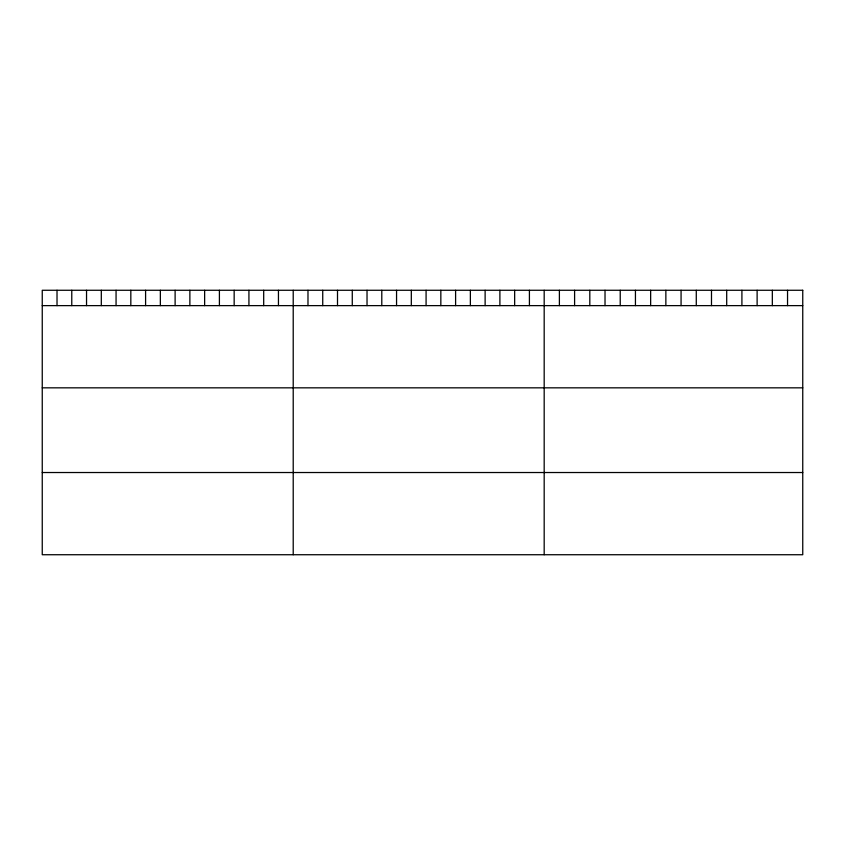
<?xml version="1.0" encoding="UTF-8"?>
<svg xmlns="http://www.w3.org/2000/svg" width="845" height="845" viewBox="0 0 845 845"><rect width="100%" height="100%" fill="white"/><g stroke="black" fill="none" stroke-linecap="round" stroke-linejoin="round"><path stroke-width="1.27" d="M42.25 305.626L802.75 305.626M42.25 387.834L802.75 387.834M42.25 472.524L802.75 472.524M787.54 290.268L787.54 305.626M772.33 290.268L772.33 305.626M757.12 290.268L757.12 305.626M741.91 290.268L741.91 305.626M726.7 290.268L726.7 305.626M711.49 290.268L711.49 305.626M696.28 290.268L696.28 305.626M681.07 290.268L681.07 305.626M665.86 290.268L665.86 305.626M650.65 290.268L650.65 305.626M635.44 290.268L635.44 305.626M620.23 290.268L620.23 305.626M605.02 290.268L605.02 305.626M589.81 290.268L589.81 305.626M574.6 290.268L574.6 305.626M559.39 290.268L559.39 305.626M544.18 290.268L544.18 554.732M529.414 290.268L529.414 305.626M514.658 290.268L514.658 305.626M499.891 290.268L499.891 305.626M485.125 290.268L485.125 305.626M470.369 290.268L470.369 305.626M455.603 290.268L455.603 305.626M440.837 290.268L440.837 305.626M426.081 290.268L426.081 305.626M411.314 290.268L411.314 305.626M396.558 290.268L396.558 305.626M381.792 290.268L381.792 305.626M367.026 290.268L367.026 305.626M352.27 290.268L352.27 305.626M337.504 290.268L337.504 305.626M322.737 290.268L322.737 305.626M307.981 290.268L307.981 305.626M293.215 290.268L293.215 554.732M278.449 290.268L278.449 305.626M263.693 290.268L263.693 305.626M248.926 290.268L248.926 305.626M234.16 290.268L234.16 305.626M219.404 290.268L219.404 305.626M204.638 290.268L204.638 305.626M189.871 290.268L189.871 305.626M175.116 290.268L175.116 305.626M160.349 290.268L160.349 305.626M145.593 290.268L145.593 305.626M130.827 290.268L130.827 305.626M116.061 290.268L116.061 305.626M101.305 290.268L101.305 305.626M86.539 290.268L86.539 305.626M71.772 290.268L71.772 305.626M57.016 290.268L57.016 305.626M802.75 290.268L42.25 290.268L42.25 554.732L802.75 554.732L802.75 290.268"/></g></svg>
